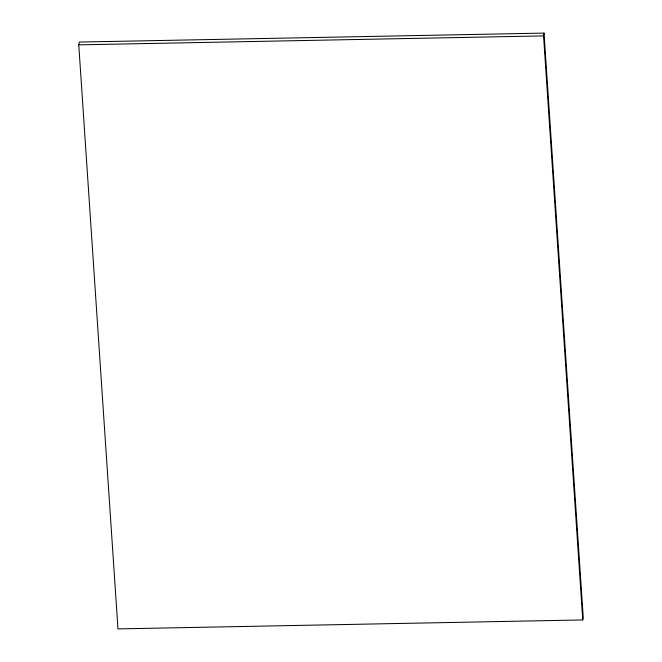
<?xml version="1.0" encoding="UTF-8"?>
<svg xmlns="http://www.w3.org/2000/svg" width="662" height="662" viewBox="0 0 662 662"><rect width="100%" height="100%" fill="white"/><g stroke="black" fill="none" stroke-linecap="round" stroke-linejoin="round"><path stroke-width="0.99" d="M78.77 44.859L79.25 42.062L544.023 33.1L583.23 617.141L582.75 619.938L117.977 628.9L78.77 44.859L543.552 35.897L544.023 33.1M543.552 35.897L582.75 619.938"/></g></svg>
